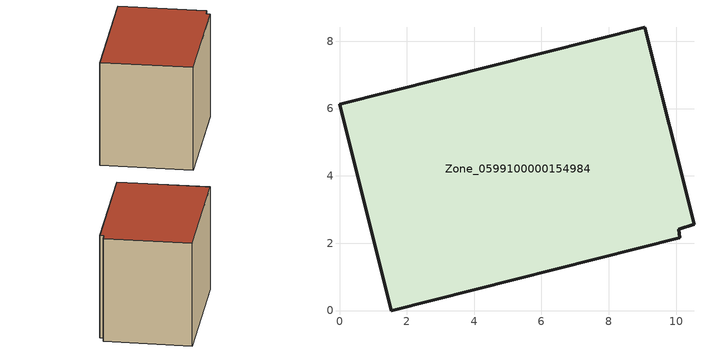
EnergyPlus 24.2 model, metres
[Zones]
Zone_0599100000154984
 floor ground (C_G): 10.11,2.15 1.54,0 0,6.13 9.06,8.41 10.53,2.57 10.07,2.42 z0
 wall outside (C_F): 10.53,2.57 9.06,8.41 0,6.13 1.54,0 10.11,2.15 10.07,2.42 10.53,2.57 z0:7.56
 roof outside (C_R): 1.54,0 10.11,2.15 10.07,2.42 10.53,2.57 9.06,8.41 0,6.13 z7.56
[BUILDING]
Pand.0599100000154984: North Axis=0; Terrain=City; Loads Convergence Tolerance Value=0.04; Temperature Convergence Tolerance Value=0.4; Solar Distribution=FullExterior; Maximum Number of Warmup Days=25; Minimum Number of Warmup Days=1
[Site:Location]
Rotterdam.The.Hague.AP_ZH_NLD Design_Conditions: Latitude=51.96; Longitude=4.45; Time Zone=1; Elevation=-4.5
[SITE:GROUNDTEMPERATURE:BUILDINGSURFACE]
18, 18, 18, 18, 18, 18, 18, 18, 18, 18, 18, 18
[MATERIAL] Thermal Absorptance=0.9; Solar Absorptance=0.7; Visible Absorptance=0.7
Name | Roughness | Thickness | Conductivity | Density | Specific Heat
G.TC.1965-1974 | MediumSmooth | 0.15 | 0.882353 | 540 | 1210
F.TC.1965-1974 | Rough | 0.3 | 0.697674 | 1920 | 840
R.TC.1965-1974 | MediumRough | 0.2 | 0.232558 | 1500 | 1000
[CONSTRUCTION]
C_G: G.TC.1965-1974
C_F: F.TC.1965-1974
C_R: R.TC.1965-1974
[ZONE]
Zone_0599100000154984: Type=1; Multiplier=1; Ceiling Height=Autocalculate; Volume=Autocalculate; Floor Area=autocalculate; Part of Total Floor Area=Yes
[ZONEINFILTRATION:DESIGNFLOWRATE]
Infil_Zone_0599100000154984: Zone or ZoneList or Space or SpaceList=Zone_0599100000154984; Schedule=AlwaysOn; Design Flow Rate Calculation Method=Flow/Area; Flow Rate per Floor Area=0.003; Constant Term Coefficient=1; Temperature Term Coefficient=0; Velocity Term Coefficient=0; Velocity Squared Term Coefficient=0
[HVACTEMPLATE:ZONE:IDEALLOADSAIRSYSTEM]
Zone_0599100000154984: Maximum Heating Supply Air Temperature=50; Minimum Cooling Supply Air Temperature=13; Maximum Heating Supply Air Humidity Ratio=0.0156; Minimum Cooling Supply Air Humidity Ratio=0.0077; Heating Limit=NoLimit; Cooling Limit=NoLimit; Dehumidification Control Type=ConstantSensibleHeatRatio; Cooling Sensible Heat Ratio=0.7; Dehumidification Setpoint=60; Humidification Control Type=None; Humidification Setpoint=30; Outdoor Air Method=None; Outdoor Air Flow Rate per Person=0.00944; Outdoor Air Flow Rate per Zone Floor Area=0; Outdoor Air Flow Rate per Zone=0; Demand Controlled Ventilation Type=None; Outdoor Air Economizer Type=NoEconomizer; Heat Recovery Type=None; Sensible Heat Recovery Effectiveness=0.7; Latent Heat Recovery Effectiveness=0.65
[ZONECONTROL:THERMOSTAT]
ThermostatControl_Zone_0599100000154984: Zone or ZoneList=Zone_0599100000154984; Control Type Schedule=DualSetpointControlType; Control 1=Thermostat_Zone_0599100000154984; Temperature Difference Between Cutout And Setpoint=0
[THERMOSTATSETPOINT:DUALSETPOINT]
Thermostat_Zone_0599100000154984: Heating Setpoint Temperature Schedule=HeatingSetpoint_Zone_0599100000154984; Cooling Setpoint Temperature Schedule=CoolingSetpoint_Zone_0599100000154984
[SCHEDULE:COMPACT]
HeatingSetpoint_Zone_0599100000154984: Through: 12/31, For: AllDays, Until: 24:00, 21
CoolingSetpoint_Zone_0599100000154984: Through: 12/31, For: AllDays, Until: 24:00, 24
DualSetpointControlType: Through: 12/31, For: AllDays, Until: 24:00, 4
AlwaysOn: Through: 12/31, For: AllDays, Until: 24:00, 1
